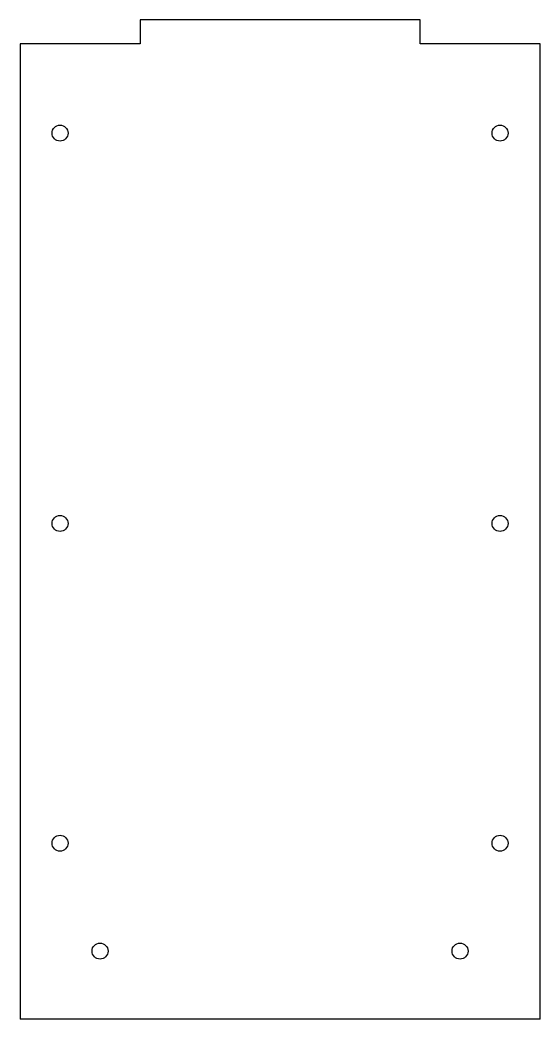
# Model space of a CAD drawing. Header units: millimetres. Extents: x -65 to 65, y -244 to 6.
import ezdxf

# ---------------------------------------------------------------- set-up
doc = ezdxf.new("R2010")
doc.units = ezdxf.units.MM

msp = doc.modelspace()

# ---------------------------------------------------------------- linework, layer by layer
at = {"color": 7, "linetype": 'Continuous', "lineweight": 25}
for p, q in [((35, 6), (-35, 6)), ((-35, 6), (-35, 0)), ((35, 0), (35, 6)), ((-35, 0), (-65, 0)), ((-65, 0), (-65, -244)), ((65, 0), (35, 0)), ((65, -244), (65, 0)), ((65, -244), (-65, -244))]:
    msp.add_line(p, q, dxfattribs=at)
for centre in [(-55, -22.31), (55, -22.31), (-55, -120), (55, -120), (-55, -200), (55, -200), (-45, -227), (45, -227)]:
    msp.add_circle(centre, 2, dxfattribs=at)

doc.saveas('drawing.dxf')
